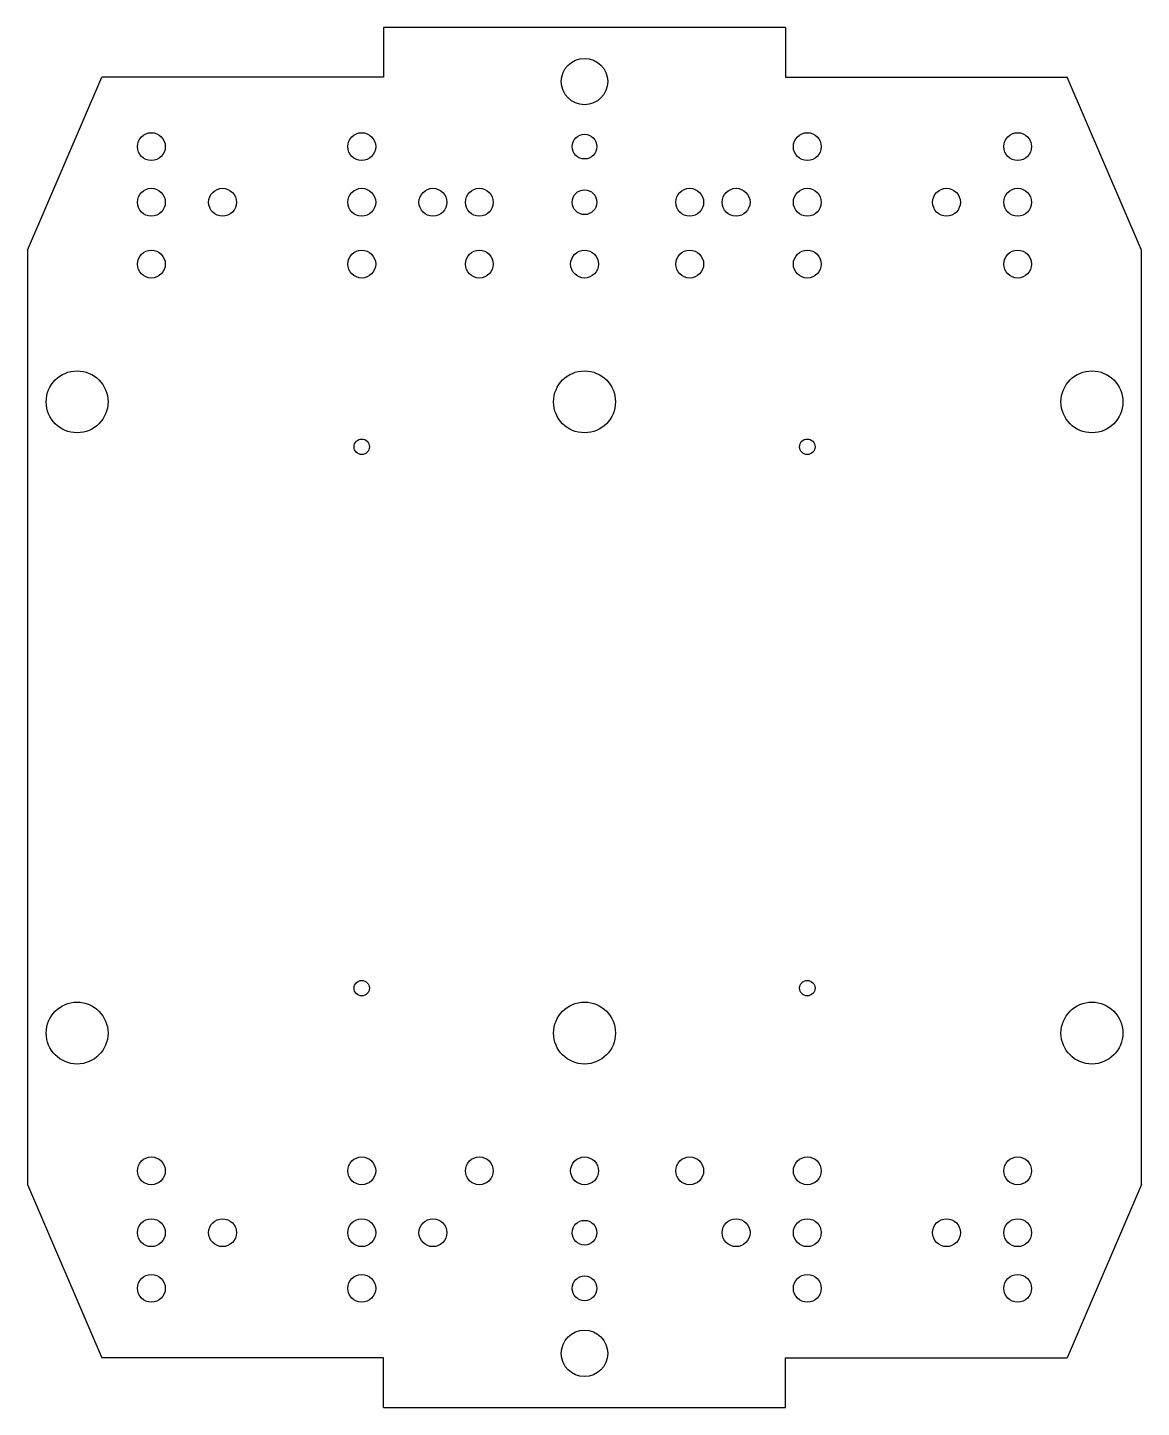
# Model space of a CAD drawing. Header units: millimetres. Extents: x 56 to 236, y 2 to 225.
import ezdxf

# ---------------------------------------------------------------- set-up
doc = ezdxf.new("R2010")
doc.units = ezdxf.units.MM
doc.layers.add('Default', color=7, linetype='Continuous')
doc.layers.add('DV2_0', color=7, linetype='Continuous')

# ---------------------------------------------------------------- blocks, each defined once
blk = doc.blocks.new('SE1')
at = {"layer": 'DV2_0', "color": 7, "linetype": 'Continuous'}
for p, q in [((57.5, 223), (57.5, 215)), ((122.5, 223), (57.5, 223)), ((122.5, 223), (122.5, 215)), ((0, 187), (12, 215)), ((57.5, 215), (12, 215)), ((122.5, 215), (168, 215)), ((180, 187), (168, 215)), ((0, 187), (0, 36)), ((180, 36), (180, 187)), ((0, 36), (12, 8)), ((180, 36), (168, 8)), ((57.5, 8), (12, 8)), ((57.5, 0), (57.5, 8)), ((122.5, 0), (122.5, 8)), ((122.5, 8), (168, 8)), ((57.5, 0), (122.5, 0))]:
    blk.add_line(p, q, dxfattribs=at)
for centre, radius in [((90, 214.27), 3.75), ((20, 203.76), 2.25), ((54, 203.76), 2.25), ((90, 203.76), 2), ((126, 203.76), 2.25), ((160, 203.76), 2.25), ((20, 194.77), 2.25), ((31.5, 194.77), 2.25), ((54, 194.77), 2.25), ((65.5, 194.77), 2.25), ((73, 194.77), 2.25), ((90, 194.77), 2), ((107, 194.77), 2.25), ((114.5, 194.77), 2.25), ((126, 194.77), 2.25), ((148.5, 194.77), 2.25), ((160, 194.77), 2.25), ((20, 184.77), 2.25), ((54, 184.77), 2.25), ((73, 184.77), 2.25), ((90, 184.77), 2.25), ((107, 184.77), 2.25), ((126, 184.77), 2.25), ((160, 184.77), 2.25), ((8, 162.51), 5), ((90, 162.51), 5), ((172, 162.51), 5), ((54, 155.25), 1.25), ((126, 155.25), 1.25), ((54, 67.75), 1.25), ((126, 67.75), 1.25), ((8, 60.49), 5), ((90, 60.49), 5), ((172, 60.49), 5), ((20, 38.23), 2.25), ((54, 38.23), 2.25), ((73, 38.23), 2.25), ((90, 38.23), 2.25), ((107, 38.23), 2.25), ((126, 38.23), 2.25), ((160, 38.23), 2.25), ((20, 28.23), 2.25), ((31.5, 28.23), 2.25), ((54, 28.23), 2.25), ((65.5, 28.23), 2.25), ((90, 28.23), 2), ((114.5, 28.23), 2.25), ((126, 28.23), 2.25), ((148.5, 28.23), 2.25), ((160, 28.23), 2.25), ((20, 19.24), 2.25), ((54, 19.24), 2.25), ((90, 19.24), 2), ((126, 19.24), 2.25), ((160, 19.24), 2.25), ((90, 8.73), 3.75)]:
    blk.add_circle(centre, radius, dxfattribs=at)

msp = doc.modelspace()

# ---------------------------------------------------------------- block references
at = {"layer": 'Default', "color": 7}
msp.add_blockref('SE1', (55.91, 2.09), dxfattribs=at)

doc.saveas('drawing.dxf')
